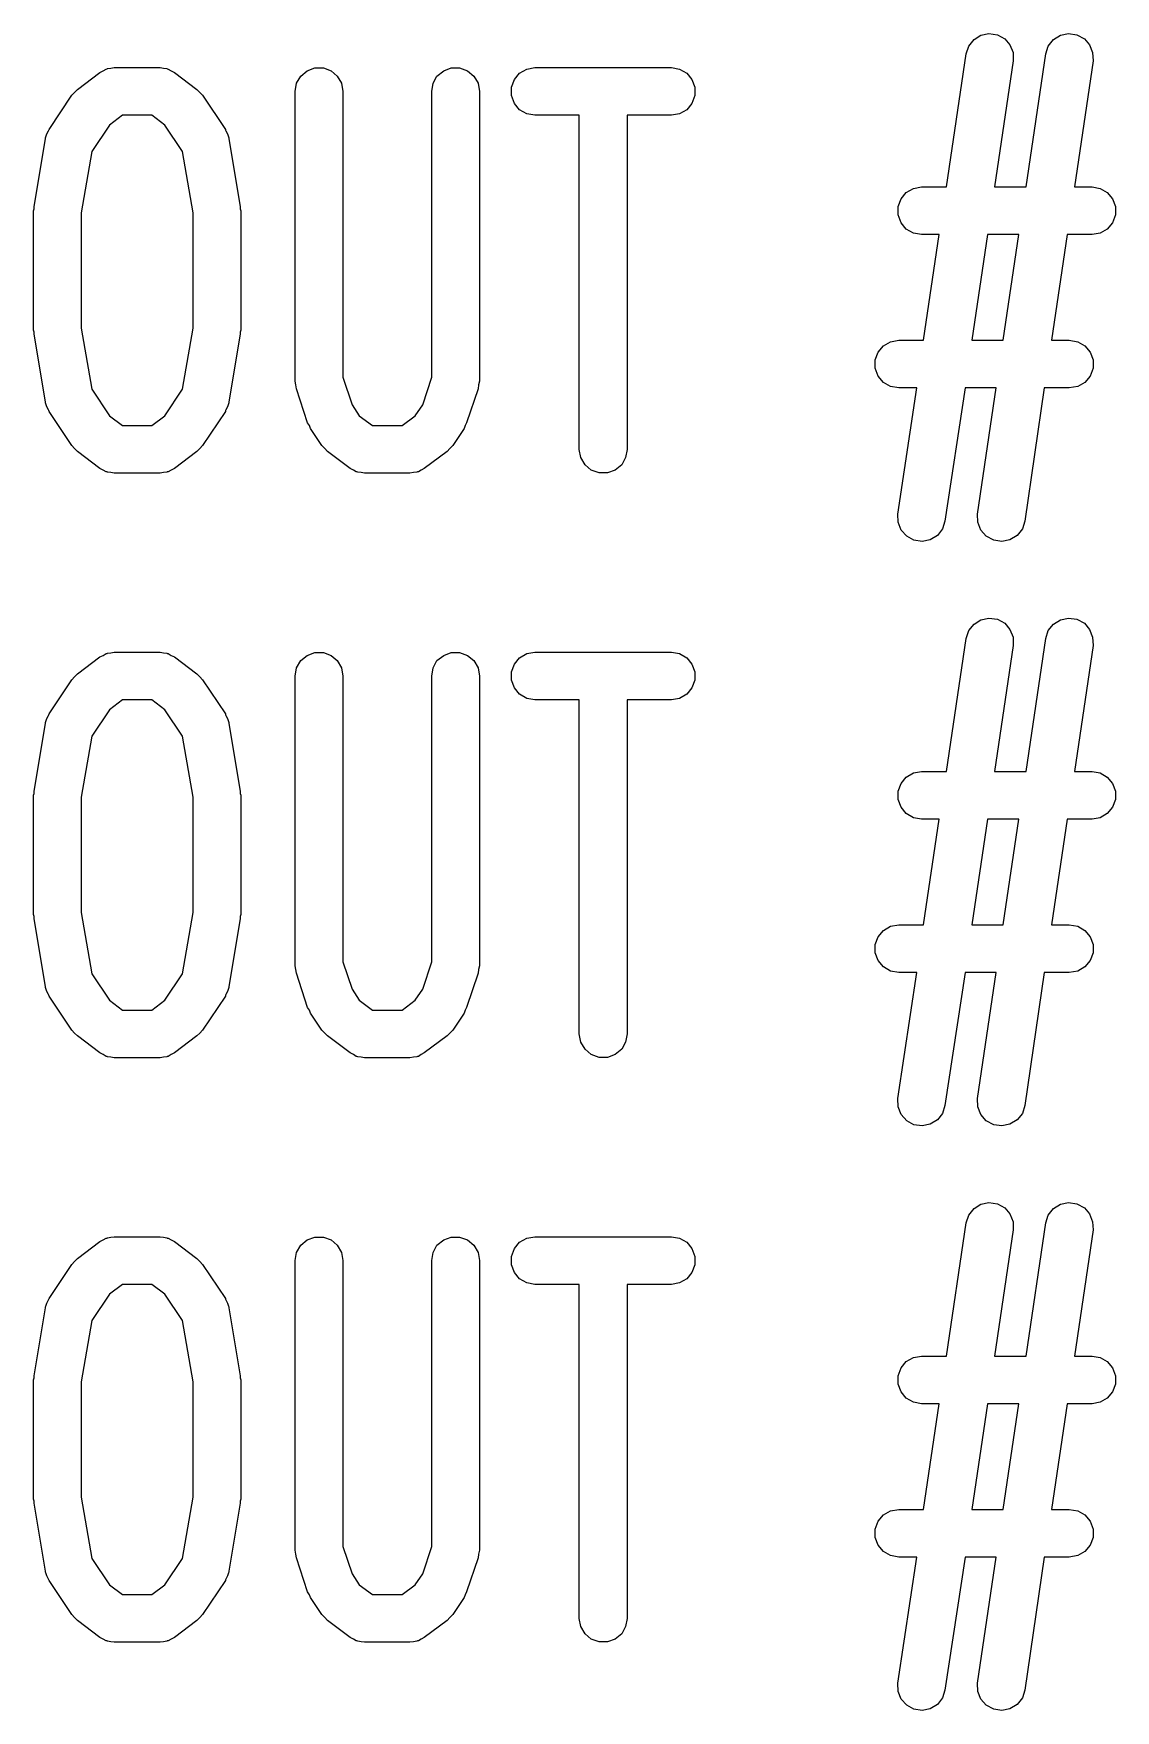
# Model space of a CAD drawing. Extents: x 127.3 to 176.4, y -111.4 to -62.2.
# Drawn here: x 130.664 to 132.93, y -77.3 to -73.785 of the extents above; entities that cross this region are included whole.
import ezdxf

# ---------------------------------------------------------------- set-up
doc = ezdxf.new("R2010")
doc.units = 0
doc.header["$MEASUREMENT"] = 0
doc.layers.add('BLACK', color=7, linetype='CONTINUOUS')

msp = doc.modelspace()

# ---------------------------------------------------------------- linework, layer by layer
at = {"layer": 'Black'}
for p, q in [((132.623, -73.8116), (132.634, -73.798)), ((132.634, -73.798), (132.648, -73.7889)), ((132.648, -73.7889), (132.665, -73.7854)), ((132.665, -73.7854), (132.683, -73.7879)), ((132.683, -73.7879), (132.698, -73.7962)), ((132.698, -73.7962), (132.709, -73.8092)), ((132.789, -73.8116), (132.8, -73.798)), ((132.8, -73.798), (132.815, -73.7889)), ((132.815, -73.7889), (132.832, -73.7854)), ((132.832, -73.7854), (132.849, -73.7879)), ((132.849, -73.7879), (132.865, -73.7962)), ((132.865, -73.7962), (132.876, -73.8092)), ((132.576, -74.1068), (132.617, -73.828)), ((132.617, -73.828), (132.623, -73.8116)), ((132.709, -73.8092), (132.716, -73.8253)), ((132.716, -73.8253), (132.716, -73.8427)), ((132.743, -74.1068), (132.784, -73.828)), ((132.784, -73.828), (132.789, -73.8116)), ((132.876, -73.8092), (132.882, -73.8253)), ((132.882, -73.8253), (132.883, -73.8427)), ((130.756, -73.9025), (130.803, -73.8668)), ((130.803, -73.8668), (130.81, -73.8635)), ((130.81, -73.8635), (130.816, -73.8598)), ((130.816, -73.8598), (130.818, -73.8596)), ((130.818, -73.8596), (130.819, -73.8589)), ((130.819, -73.8589), (130.826, -73.8581)), ((130.826, -73.8581), (130.833, -73.8568)), ((130.833, -73.8568), (130.929, -73.8568)), ((130.929, -73.8568), (130.936, -73.8581)), ((130.936, -73.8581), (130.943, -73.8589)), ((130.943, -73.8589), (130.944, -73.8596)), ((130.944, -73.8596), (130.946, -73.8598)), ((130.946, -73.8598), (130.952, -73.8635)), ((130.952, -73.8635), (130.959, -73.8668)), ((130.959, -73.8668), (131.006, -73.9025)), ((131.224, -73.8746), (131.237, -73.8635)), ((131.237, -73.8635), (131.253, -73.8575)), ((131.253, -73.8575), (131.271, -73.8575)), ((131.271, -73.8575), (131.287, -73.8635)), ((131.287, -73.8635), (131.3, -73.8746)), ((131.509, -73.8746), (131.523, -73.8635)), ((131.523, -73.8635), (131.539, -73.8575)), ((131.539, -73.8575), (131.556, -73.8575)), ((131.556, -73.8575), (131.573, -73.8635)), ((131.573, -73.8635), (131.586, -73.8746)), ((131.682, -73.8685), (131.697, -73.8598)), ((131.697, -73.8598), (131.714, -73.8568)), ((131.714, -73.8568), (132, -73.8568)), ((132, -73.8568), (132.017, -73.8598)), ((132.017, -73.8598), (132.032, -73.8685)), ((132.716, -73.8427), (132.677, -74.1068)), ((132.883, -73.8427), (132.844, -74.1068)), ((130.75, -73.9087), (130.756, -73.9025)), ((131.006, -73.9025), (131.012, -73.9087)), ((131.212, -73.9068), (131.215, -73.8897)), ((131.215, -73.8897), (131.224, -73.8746)), ((131.3, -73.8746), (131.309, -73.8897)), ((131.309, -73.8897), (131.312, -73.9068)), ((131.498, -73.9068), (131.501, -73.8897)), ((131.501, -73.8897), (131.509, -73.8746)), ((131.586, -73.8746), (131.595, -73.8897)), ((131.595, -73.8897), (131.598, -73.9068)), ((131.665, -73.8981), (131.671, -73.8818)), ((131.665, -73.9155), (131.665, -73.8981)), ((131.671, -73.8818), (131.682, -73.8685)), ((132.032, -73.8685), (132.043, -73.8818)), ((132.043, -73.8818), (132.049, -73.8981)), ((132.049, -73.8981), (132.049, -73.9155)), ((130.697, -73.9862), (130.744, -73.9148)), ((130.744, -73.9148), (130.75, -73.9087)), ((131.012, -73.9087), (131.018, -73.9148)), ((131.018, -73.9148), (131.066, -73.9862)), ((131.212, -74.5139), (131.212, -73.9068)), ((131.312, -73.9068), (131.312, -74.5058)), ((131.498, -74.5058), (131.498, -73.9068)), ((131.598, -73.9068), (131.598, -74.5139)), ((131.671, -73.9318), (131.665, -73.9155)), ((131.682, -73.9451), (131.671, -73.9318)), ((132.043, -73.9318), (132.032, -73.9451)), ((132.049, -73.9155), (132.043, -73.9318)), ((130.85, -73.9568), (130.823, -73.9774)), ((130.912, -73.9568), (130.85, -73.9568)), ((130.939, -73.9774), (130.912, -73.9568)), ((131.697, -73.9538), (131.682, -73.9451)), ((131.714, -73.9568), (131.697, -73.9538)), ((131.807, -73.9568), (131.714, -73.9568)), ((131.807, -74.6568), (131.807, -73.9568)), ((132, -73.9568), (131.907, -73.9568)), ((131.907, -73.9568), (131.907, -74.6568)), ((132.017, -73.9538), (132, -73.9568)), ((132.032, -73.9451), (132.017, -73.9538)), ((130.665, -74.1486), (130.689, -74.0057)), ((130.689, -74.004), (130.69, -74.0021)), ((130.689, -74.0057), (130.689, -74.004)), ((130.69, -74.0021), (130.692, -73.9958)), ((130.692, -73.9958), (130.695, -73.9893)), ((130.695, -73.9893), (130.696, -73.9879)), ((130.696, -73.9879), (130.697, -73.9862)), ((130.823, -73.9774), (130.786, -74.0327)), ((130.976, -74.0327), (130.939, -73.9774)), ((131.066, -73.9862), (131.066, -73.9879)), ((131.066, -73.9879), (131.067, -73.9893)), ((131.067, -73.9893), (131.07, -73.9958)), ((131.07, -73.9958), (131.072, -74.0021)), ((131.072, -74.0021), (131.073, -74.004)), ((131.073, -74.004), (131.073, -74.0057)), ((131.073, -74.0057), (131.097, -74.1486)), ((130.786, -74.0327), (130.764, -74.1609)), ((130.998, -74.1609), (130.976, -74.0327)), ((132.492, -74.1185), (132.507, -74.1098)), ((132.507, -74.1098), (132.524, -74.1068)), ((132.524, -74.1068), (132.576, -74.1068)), ((132.677, -74.1068), (132.743, -74.1068)), ((132.844, -74.1068), (132.881, -74.1068)), ((132.881, -74.1068), (132.898, -74.1098)), ((132.898, -74.1098), (132.913, -74.1185)), ((130.665, -74.1527), (130.665, -74.1486)), ((131.097, -74.1486), (131.097, -74.1527)), ((132.475, -74.1481), (132.481, -74.1318)), ((132.475, -74.1655), (132.475, -74.1481)), ((132.481, -74.1318), (132.492, -74.1185)), ((132.913, -74.1185), (132.924, -74.1318)), ((132.924, -74.1318), (132.93, -74.1481)), ((132.93, -74.1481), (132.93, -74.1655)), ((130.664, -74.1568), (130.665, -74.1527)), ((130.664, -74.4068), (130.664, -74.1568)), ((130.764, -74.1609), (130.764, -74.4026)), ((130.998, -74.4026), (130.998, -74.1609)), ((131.097, -74.1527), (131.098, -74.1568)), ((131.098, -74.1568), (131.098, -74.4068)), ((132.481, -74.1818), (132.475, -74.1655)), ((132.492, -74.1951), (132.481, -74.1818)), ((132.924, -74.1818), (132.913, -74.1951)), ((132.93, -74.1655), (132.924, -74.1818)), ((132.507, -74.2038), (132.492, -74.1951)), ((132.524, -74.2068), (132.507, -74.2038)), ((132.561, -74.2068), (132.524, -74.2068)), ((132.528, -74.4282), (132.561, -74.2068)), ((132.662, -74.2068), (132.629, -74.4282)), ((132.728, -74.2068), (132.662, -74.2068)), ((132.695, -74.4282), (132.728, -74.2068)), ((132.829, -74.2068), (132.796, -74.4282)), ((132.881, -74.2068), (132.829, -74.2068)), ((132.898, -74.2038), (132.881, -74.2068)), ((132.913, -74.1951), (132.898, -74.2038)), ((130.665, -74.4109), (130.664, -74.4068)), ((130.665, -74.415), (130.665, -74.4109)), ((130.689, -74.5579), (130.665, -74.415)), ((130.764, -74.4026), (130.786, -74.5308)), ((130.976, -74.5308), (130.998, -74.4026)), ((131.097, -74.415), (131.073, -74.5579)), ((131.098, -74.4068), (131.097, -74.4109)), ((131.097, -74.4109), (131.097, -74.415)), ((132.459, -74.4312), (132.476, -74.4282)), ((132.476, -74.4282), (132.528, -74.4282)), ((132.629, -74.4282), (132.695, -74.4282)), ((132.796, -74.4282), (132.833, -74.4282)), ((132.833, -74.4282), (132.851, -74.4312)), ((132.427, -74.4695), (132.433, -74.4532)), ((132.433, -74.4532), (132.444, -74.4399)), ((132.444, -74.4399), (132.459, -74.4312)), ((132.851, -74.4312), (132.866, -74.4399)), ((132.866, -74.4399), (132.877, -74.4532)), ((132.877, -74.4532), (132.883, -74.4695)), ((132.427, -74.4869), (132.427, -74.4695)), ((132.433, -74.5032), (132.427, -74.4869)), ((132.883, -74.4869), (132.877, -74.5032)), ((132.883, -74.4695), (132.883, -74.4869)), ((130.786, -74.5308), (130.823, -74.5862)), ((130.939, -74.5862), (130.976, -74.5308)), ((131.213, -74.5218), (131.212, -74.5139)), ((131.215, -74.5297), (131.213, -74.5218)), ((131.238, -74.6012), (131.215, -74.5297)), ((131.312, -74.5058), (131.331, -74.5632)), ((131.479, -74.5632), (131.498, -74.5058)), ((131.595, -74.5297), (131.571, -74.6012)), ((131.596, -74.5218), (131.595, -74.5297)), ((131.598, -74.5139), (131.596, -74.5218)), ((132.444, -74.5165), (132.433, -74.5032)), ((132.459, -74.5252), (132.444, -74.5165)), ((132.476, -74.5282), (132.459, -74.5252)), ((132.474, -74.7923), (132.514, -74.5282)), ((132.514, -74.5282), (132.476, -74.5282)), ((132.615, -74.5282), (132.573, -74.807)), ((132.68, -74.5282), (132.615, -74.5282)), ((132.641, -74.7923), (132.68, -74.5282)), ((132.781, -74.5282), (132.74, -74.807)), ((132.833, -74.5282), (132.781, -74.5282)), ((132.851, -74.5252), (132.833, -74.5282)), ((132.866, -74.5165), (132.851, -74.5252)), ((132.877, -74.5032), (132.866, -74.5165)), ((130.689, -74.5596), (130.689, -74.5579)), ((130.69, -74.5615), (130.689, -74.5596)), ((130.692, -74.5678), (130.69, -74.5615)), ((130.695, -74.5742), (130.692, -74.5678)), ((131.07, -74.5678), (131.067, -74.5742)), ((131.072, -74.5615), (131.07, -74.5678)), ((131.073, -74.5596), (131.072, -74.5615)), ((131.073, -74.5579), (131.073, -74.5596)), ((131.331, -74.5632), (131.346, -74.5862)), ((131.463, -74.5862), (131.479, -74.5632)), ((130.696, -74.5757), (130.695, -74.5742)), ((130.697, -74.5774), (130.696, -74.5757)), ((130.744, -74.6488), (130.697, -74.5774)), ((130.823, -74.5862), (130.85, -74.6068)), ((130.912, -74.6068), (130.939, -74.5862)), ((131.066, -74.5774), (131.018, -74.6488)), ((131.067, -74.5742), (131.066, -74.5757)), ((131.066, -74.5757), (131.066, -74.5774)), ((131.242, -74.607), (131.238, -74.6012)), ((131.346, -74.5862), (131.374, -74.6068)), ((131.436, -74.6068), (131.463, -74.5862)), ((131.571, -74.6012), (131.568, -74.607)), ((130.85, -74.6068), (130.912, -74.6068)), ((131.244, -74.6131), (131.242, -74.607)), ((131.268, -74.6488), (131.244, -74.6131)), ((131.374, -74.6068), (131.436, -74.6068)), ((131.566, -74.6131), (131.542, -74.6488)), ((131.568, -74.607), (131.566, -74.6131)), ((130.75, -74.6549), (130.744, -74.6488)), ((130.756, -74.6611), (130.75, -74.6549)), ((130.803, -74.6968), (130.756, -74.6611)), ((131.006, -74.6611), (130.959, -74.6968)), ((131.012, -74.6549), (131.006, -74.6611)), ((131.018, -74.6488), (131.012, -74.6549)), ((131.274, -74.6549), (131.268, -74.6488)), ((131.28, -74.6611), (131.274, -74.6549)), ((131.327, -74.6968), (131.28, -74.6611)), ((131.53, -74.6611), (131.482, -74.6968)), ((131.536, -74.6549), (131.53, -74.6611)), ((131.542, -74.6488), (131.536, -74.6549)), ((131.81, -74.6739), (131.807, -74.6568)), ((131.819, -74.6889), (131.81, -74.6739)), ((131.904, -74.6739), (131.896, -74.6889)), ((131.907, -74.6568), (131.904, -74.6739)), ((130.81, -74.7001), (130.803, -74.6968)), ((130.816, -74.7038), (130.81, -74.7001)), ((130.818, -74.704), (130.816, -74.7038)), ((130.819, -74.7046), (130.818, -74.704)), ((130.826, -74.7055), (130.819, -74.7046)), ((130.833, -74.7068), (130.826, -74.7055)), ((130.929, -74.7068), (130.833, -74.7068)), ((130.936, -74.7055), (130.929, -74.7068)), ((130.943, -74.7046), (130.936, -74.7055)), ((130.944, -74.704), (130.943, -74.7046)), ((130.946, -74.7038), (130.944, -74.704)), ((130.952, -74.7001), (130.946, -74.7038)), ((130.959, -74.6968), (130.952, -74.7001)), ((131.334, -74.7001), (131.327, -74.6968)), ((131.34, -74.7038), (131.334, -74.7001)), ((131.341, -74.704), (131.34, -74.7038)), ((131.343, -74.7046), (131.341, -74.704)), ((131.35, -74.7055), (131.343, -74.7046)), ((131.357, -74.7068), (131.35, -74.7055)), ((131.452, -74.7068), (131.357, -74.7068)), ((131.46, -74.7055), (131.452, -74.7068)), ((131.467, -74.7046), (131.46, -74.7055)), ((131.468, -74.704), (131.467, -74.7046)), ((131.47, -74.7038), (131.468, -74.704)), ((131.476, -74.7001), (131.47, -74.7038)), ((131.482, -74.6968), (131.476, -74.7001)), ((131.832, -74.7001), (131.819, -74.6889)), ((131.849, -74.706), (131.832, -74.7001)), ((131.866, -74.706), (131.849, -74.706)), ((131.882, -74.7001), (131.866, -74.706)), ((131.896, -74.6889), (131.882, -74.7001)), ((132.475, -74.8097), (132.474, -74.7923)), ((132.481, -74.8258), (132.475, -74.8097)), ((132.573, -74.807), (132.568, -74.8234)), ((132.642, -74.8097), (132.641, -74.7923)), ((132.648, -74.8258), (132.642, -74.8097)), ((132.74, -74.807), (132.735, -74.8234)), ((132.493, -74.8388), (132.481, -74.8258)), ((132.508, -74.8471), (132.493, -74.8388)), ((132.525, -74.8496), (132.508, -74.8471)), ((132.542, -74.8461), (132.525, -74.8496)), ((132.557, -74.837), (132.542, -74.8461)), ((132.568, -74.8234), (132.557, -74.837)), ((132.659, -74.8388), (132.648, -74.8258)), ((132.675, -74.8471), (132.659, -74.8388)), ((132.692, -74.8496), (132.675, -74.8471)), ((132.709, -74.8461), (132.692, -74.8496)), ((132.724, -74.837), (132.709, -74.8461)), ((132.735, -74.8234), (132.724, -74.837)), ((132.623, -75.0366), (132.634, -75.023)), ((132.634, -75.023), (132.648, -75.0139)), ((132.648, -75.0139), (132.665, -75.0104)), ((132.665, -75.0104), (132.683, -75.0129)), ((132.683, -75.0129), (132.698, -75.0212)), ((132.698, -75.0212), (132.709, -75.0342)), ((132.789, -75.0366), (132.8, -75.023)), ((132.8, -75.023), (132.815, -75.0139)), ((132.815, -75.0139), (132.832, -75.0104)), ((132.832, -75.0104), (132.849, -75.0129)), ((132.849, -75.0129), (132.865, -75.0212)), ((132.865, -75.0212), (132.876, -75.0342)), ((132.576, -75.3318), (132.617, -75.053)), ((132.617, -75.053), (132.623, -75.0366)), ((132.709, -75.0342), (132.716, -75.0503)), ((132.716, -75.0503), (132.716, -75.0677)), ((132.743, -75.3318), (132.784, -75.053)), ((132.784, -75.053), (132.789, -75.0366)), ((132.876, -75.0342), (132.882, -75.0503)), ((132.882, -75.0503), (132.883, -75.0677)), ((130.756, -75.1275), (130.803, -75.0918)), ((130.803, -75.0918), (130.81, -75.0885)), ((130.81, -75.0885), (130.816, -75.0848)), ((130.816, -75.0848), (130.818, -75.0846)), ((130.818, -75.0846), (130.819, -75.0839)), ((130.819, -75.0839), (130.826, -75.0831)), ((130.826, -75.0831), (130.833, -75.0818)), ((130.833, -75.0818), (130.929, -75.0818)), ((130.929, -75.0818), (130.936, -75.0831)), ((130.936, -75.0831), (130.943, -75.0839)), ((130.943, -75.0839), (130.944, -75.0846)), ((130.944, -75.0846), (130.946, -75.0848)), ((130.946, -75.0848), (130.952, -75.0885)), ((130.952, -75.0885), (130.959, -75.0918)), ((130.959, -75.0918), (131.006, -75.1275)), ((131.224, -75.0996), (131.237, -75.0885)), ((131.237, -75.0885), (131.253, -75.0825)), ((131.253, -75.0825), (131.271, -75.0825)), ((131.271, -75.0825), (131.287, -75.0885)), ((131.287, -75.0885), (131.3, -75.0996)), ((131.509, -75.0996), (131.523, -75.0885)), ((131.523, -75.0885), (131.539, -75.0825)), ((131.539, -75.0825), (131.556, -75.0825)), ((131.556, -75.0825), (131.573, -75.0885)), ((131.573, -75.0885), (131.586, -75.0996)), ((131.671, -75.1068), (131.682, -75.0935)), ((131.682, -75.0935), (131.697, -75.0848)), ((131.697, -75.0848), (131.714, -75.0818)), ((131.714, -75.0818), (132, -75.0818)), ((132, -75.0818), (132.017, -75.0848)), ((132.017, -75.0848), (132.032, -75.0935)), ((132.032, -75.0935), (132.043, -75.1068)), ((132.716, -75.0677), (132.677, -75.3318)), ((132.883, -75.0677), (132.844, -75.3318)), ((130.75, -75.1337), (130.756, -75.1275)), ((131.006, -75.1275), (131.012, -75.1337)), ((131.212, -75.1318), (131.215, -75.1147)), ((131.212, -75.7389), (131.212, -75.1318)), ((131.215, -75.1147), (131.224, -75.0996)), ((131.3, -75.0996), (131.309, -75.1147)), ((131.309, -75.1147), (131.312, -75.1318)), ((131.312, -75.1318), (131.312, -75.7308)), ((131.498, -75.1318), (131.501, -75.1147)), ((131.498, -75.7308), (131.498, -75.1318)), ((131.501, -75.1147), (131.509, -75.0996)), ((131.586, -75.0996), (131.595, -75.1147)), ((131.595, -75.1147), (131.598, -75.1318)), ((131.598, -75.1318), (131.598, -75.7389)), ((131.665, -75.1231), (131.671, -75.1068)), ((131.665, -75.1405), (131.665, -75.1231)), ((132.043, -75.1068), (132.049, -75.1231)), ((132.049, -75.1231), (132.049, -75.1405)), ((130.697, -75.2112), (130.744, -75.1398)), ((130.744, -75.1398), (130.75, -75.1337)), ((131.012, -75.1337), (131.018, -75.1398)), ((131.018, -75.1398), (131.066, -75.2112)), ((131.671, -75.1568), (131.665, -75.1405)), ((131.682, -75.1701), (131.671, -75.1568)), ((132.043, -75.1568), (132.032, -75.1701)), ((132.049, -75.1405), (132.043, -75.1568)), ((130.823, -75.2024), (130.786, -75.2577)), ((130.85, -75.1818), (130.823, -75.2024)), ((130.912, -75.1818), (130.85, -75.1818)), ((130.939, -75.2024), (130.912, -75.1818)), ((130.976, -75.2577), (130.939, -75.2024)), ((131.697, -75.1788), (131.682, -75.1701)), ((131.714, -75.1818), (131.697, -75.1788)), ((131.807, -75.1818), (131.714, -75.1818)), ((131.807, -75.8818), (131.807, -75.1818)), ((132, -75.1818), (131.907, -75.1818)), ((131.907, -75.1818), (131.907, -75.8818)), ((132.017, -75.1788), (132, -75.1818)), ((132.032, -75.1701), (132.017, -75.1788)), ((130.665, -75.3736), (130.689, -75.2307)), ((130.689, -75.229), (130.69, -75.2271)), ((130.689, -75.2307), (130.689, -75.229)), ((130.69, -75.2271), (130.692, -75.2208)), ((130.692, -75.2208), (130.695, -75.2143)), ((130.695, -75.2143), (130.696, -75.2129)), ((130.696, -75.2129), (130.697, -75.2112)), ((131.066, -75.2112), (131.066, -75.2129)), ((131.066, -75.2129), (131.067, -75.2143)), ((131.067, -75.2143), (131.07, -75.2208)), ((131.07, -75.2208), (131.072, -75.2271)), ((131.072, -75.2271), (131.073, -75.229)), ((131.073, -75.229), (131.073, -75.2307)), ((131.073, -75.2307), (131.097, -75.3736)), ((130.786, -75.2577), (130.764, -75.3859)), ((130.998, -75.3859), (130.976, -75.2577)), ((132.481, -75.3568), (132.492, -75.3435)), ((132.492, -75.3435), (132.507, -75.3348)), ((132.507, -75.3348), (132.524, -75.3318)), ((132.524, -75.3318), (132.576, -75.3318)), ((132.677, -75.3318), (132.743, -75.3318)), ((132.844, -75.3318), (132.881, -75.3318)), ((132.881, -75.3318), (132.898, -75.3348)), ((132.898, -75.3348), (132.913, -75.3435)), ((132.913, -75.3435), (132.924, -75.3568)), ((130.664, -75.3818), (130.665, -75.3777)), ((130.665, -75.3777), (130.665, -75.3736)), ((131.097, -75.3736), (131.097, -75.3777)), ((131.097, -75.3777), (131.098, -75.3818)), ((132.475, -75.3731), (132.481, -75.3568)), ((132.475, -75.3905), (132.475, -75.3731)), ((132.924, -75.3568), (132.93, -75.3731)), ((132.93, -75.3731), (132.93, -75.3905)), ((130.664, -75.6318), (130.664, -75.3818)), ((130.764, -75.3859), (130.764, -75.6276)), ((130.998, -75.6276), (130.998, -75.3859)), ((131.098, -75.3818), (131.098, -75.6318)), ((132.481, -75.4068), (132.475, -75.3905)), ((132.492, -75.4201), (132.481, -75.4068)), ((132.924, -75.4068), (132.913, -75.4201)), ((132.93, -75.3905), (132.924, -75.4068)), ((132.507, -75.4288), (132.492, -75.4201)), ((132.524, -75.4318), (132.507, -75.4288)), ((132.561, -75.4318), (132.524, -75.4318)), ((132.528, -75.6532), (132.561, -75.4318)), ((132.662, -75.4318), (132.629, -75.6532)), ((132.728, -75.4318), (132.662, -75.4318)), ((132.695, -75.6532), (132.728, -75.4318)), ((132.829, -75.4318), (132.796, -75.6532)), ((132.881, -75.4318), (132.829, -75.4318)), ((132.898, -75.4288), (132.881, -75.4318)), ((132.913, -75.4201), (132.898, -75.4288)), ((130.665, -75.6359), (130.664, -75.6318)), ((130.665, -75.64), (130.665, -75.6359)), ((130.689, -75.7829), (130.665, -75.64)), ((130.764, -75.6276), (130.786, -75.7558)), ((130.976, -75.7558), (130.998, -75.6276)), ((131.097, -75.64), (131.073, -75.7829)), ((131.098, -75.6318), (131.097, -75.6359)), ((131.097, -75.6359), (131.097, -75.64)), ((132.444, -75.6649), (132.459, -75.6562)), ((132.459, -75.6562), (132.476, -75.6532)), ((132.476, -75.6532), (132.528, -75.6532)), ((132.629, -75.6532), (132.695, -75.6532)), ((132.796, -75.6532), (132.833, -75.6532)), ((132.833, -75.6532), (132.851, -75.6562)), ((132.851, -75.6562), (132.866, -75.6649)), ((132.427, -75.6945), (132.433, -75.6782)), ((132.427, -75.7119), (132.427, -75.6945)), ((132.433, -75.6782), (132.444, -75.6649)), ((132.866, -75.6649), (132.877, -75.6782)), ((132.877, -75.6782), (132.883, -75.6945)), ((132.883, -75.6945), (132.883, -75.7119)), ((131.312, -75.7308), (131.331, -75.7882)), ((131.479, -75.7882), (131.498, -75.7308)), ((132.433, -75.7282), (132.427, -75.7119)), ((132.444, -75.7415), (132.433, -75.7282)), ((132.877, -75.7282), (132.866, -75.7415)), ((132.883, -75.7119), (132.877, -75.7282)), ((130.786, -75.7558), (130.823, -75.8112)), ((130.939, -75.8112), (130.976, -75.7558)), ((131.213, -75.7468), (131.212, -75.7389)), ((131.215, -75.7547), (131.213, -75.7468)), ((131.238, -75.8262), (131.215, -75.7547)), ((131.595, -75.7547), (131.571, -75.8262)), ((131.596, -75.7468), (131.595, -75.7547)), ((131.598, -75.7389), (131.596, -75.7468)), ((132.459, -75.7502), (132.444, -75.7415)), ((132.476, -75.7532), (132.459, -75.7502)), ((132.474, -76.0173), (132.514, -75.7532)), ((132.514, -75.7532), (132.476, -75.7532)), ((132.615, -75.7532), (132.573, -76.032)), ((132.68, -75.7532), (132.615, -75.7532)), ((132.641, -76.0173), (132.68, -75.7532)), ((132.781, -75.7532), (132.74, -76.032)), ((132.833, -75.7532), (132.781, -75.7532)), ((132.851, -75.7502), (132.833, -75.7532)), ((132.866, -75.7415), (132.851, -75.7502)), ((130.689, -75.7846), (130.689, -75.7829)), ((130.69, -75.7865), (130.689, -75.7846)), ((130.692, -75.7928), (130.69, -75.7865)), ((130.695, -75.7992), (130.692, -75.7928)), ((130.696, -75.8007), (130.695, -75.7992)), ((130.697, -75.8024), (130.696, -75.8007)), ((131.067, -75.7992), (131.066, -75.8007)), ((131.066, -75.8007), (131.066, -75.8024)), ((131.07, -75.7928), (131.067, -75.7992)), ((131.072, -75.7865), (131.07, -75.7928)), ((131.073, -75.7846), (131.072, -75.7865)), ((131.073, -75.7829), (131.073, -75.7846)), ((131.331, -75.7882), (131.346, -75.8112)), ((131.463, -75.8112), (131.479, -75.7882)), ((130.744, -75.8738), (130.697, -75.8024)), ((130.823, -75.8112), (130.85, -75.8318)), ((130.85, -75.8318), (130.912, -75.8318)), ((130.912, -75.8318), (130.939, -75.8112)), ((131.066, -75.8024), (131.018, -75.8738)), ((131.242, -75.832), (131.238, -75.8262)), ((131.244, -75.8381), (131.242, -75.832)), ((131.346, -75.8112), (131.374, -75.8318)), ((131.374, -75.8318), (131.436, -75.8318)), ((131.436, -75.8318), (131.463, -75.8112)), ((131.568, -75.832), (131.566, -75.8381)), ((131.571, -75.8262), (131.568, -75.832)), ((131.268, -75.8738), (131.244, -75.8381)), ((131.566, -75.8381), (131.542, -75.8738)), ((130.75, -75.8799), (130.744, -75.8738)), ((130.756, -75.8861), (130.75, -75.8799)), ((130.803, -75.9218), (130.756, -75.8861)), ((131.006, -75.8861), (130.959, -75.9218)), ((131.012, -75.8799), (131.006, -75.8861)), ((131.018, -75.8738), (131.012, -75.8799)), ((131.274, -75.8799), (131.268, -75.8738)), ((131.28, -75.8861), (131.274, -75.8799)), ((131.327, -75.9218), (131.28, -75.8861)), ((131.53, -75.8861), (131.482, -75.9218)), ((131.536, -75.8799), (131.53, -75.8861)), ((131.542, -75.8738), (131.536, -75.8799)), ((131.81, -75.8989), (131.807, -75.8818)), ((131.819, -75.9139), (131.81, -75.8989)), ((131.904, -75.8989), (131.896, -75.9139)), ((131.907, -75.8818), (131.904, -75.8989)), ((130.81, -75.9251), (130.803, -75.9218)), ((130.816, -75.9288), (130.81, -75.9251)), ((130.818, -75.929), (130.816, -75.9288)), ((130.819, -75.9296), (130.818, -75.929)), ((130.826, -75.9305), (130.819, -75.9296)), ((130.833, -75.9318), (130.826, -75.9305)), ((130.929, -75.9318), (130.833, -75.9318)), ((130.936, -75.9305), (130.929, -75.9318)), ((130.943, -75.9296), (130.936, -75.9305)), ((130.944, -75.929), (130.943, -75.9296)), ((130.946, -75.9288), (130.944, -75.929)), ((130.952, -75.9251), (130.946, -75.9288)), ((130.959, -75.9218), (130.952, -75.9251)), ((131.334, -75.9251), (131.327, -75.9218)), ((131.34, -75.9288), (131.334, -75.9251)), ((131.341, -75.929), (131.34, -75.9288)), ((131.343, -75.9296), (131.341, -75.929)), ((131.35, -75.9305), (131.343, -75.9296)), ((131.357, -75.9318), (131.35, -75.9305)), ((131.452, -75.9318), (131.357, -75.9318)), ((131.46, -75.9305), (131.452, -75.9318)), ((131.467, -75.9296), (131.46, -75.9305)), ((131.468, -75.929), (131.467, -75.9296)), ((131.47, -75.9288), (131.468, -75.929)), ((131.476, -75.9251), (131.47, -75.9288)), ((131.482, -75.9218), (131.476, -75.9251)), ((131.832, -75.9251), (131.819, -75.9139)), ((131.849, -75.931), (131.832, -75.9251)), ((131.866, -75.931), (131.849, -75.931)), ((131.882, -75.9251), (131.866, -75.931)), ((131.896, -75.9139), (131.882, -75.9251)), ((132.475, -76.0347), (132.474, -76.0173)), ((132.481, -76.0508), (132.475, -76.0347)), ((132.573, -76.032), (132.568, -76.0484)), ((132.642, -76.0347), (132.641, -76.0173)), ((132.648, -76.0508), (132.642, -76.0347)), ((132.74, -76.032), (132.735, -76.0484)), ((132.493, -76.0638), (132.481, -76.0508)), ((132.508, -76.0721), (132.493, -76.0638)), ((132.525, -76.0746), (132.508, -76.0721)), ((132.542, -76.0711), (132.525, -76.0746)), ((132.557, -76.062), (132.542, -76.0711)), ((132.568, -76.0484), (132.557, -76.062)), ((132.659, -76.0638), (132.648, -76.0508)), ((132.675, -76.0721), (132.659, -76.0638)), ((132.692, -76.0746), (132.675, -76.0721)), ((132.709, -76.0711), (132.692, -76.0746)), ((132.724, -76.062), (132.709, -76.0711)), ((132.735, -76.0484), (132.724, -76.062)), ((132.623, -76.2616), (132.634, -76.248)), ((132.634, -76.248), (132.648, -76.2389)), ((132.648, -76.2389), (132.665, -76.2354)), ((132.665, -76.2354), (132.683, -76.2379)), ((132.683, -76.2379), (132.698, -76.2462)), ((132.698, -76.2462), (132.709, -76.2592)), ((132.789, -76.2616), (132.8, -76.248)), ((132.8, -76.248), (132.815, -76.2389)), ((132.815, -76.2389), (132.832, -76.2354)), ((132.832, -76.2354), (132.849, -76.2379)), ((132.849, -76.2379), (132.865, -76.2462)), ((132.865, -76.2462), (132.876, -76.2592)), ((132.576, -76.5568), (132.617, -76.278)), ((132.617, -76.278), (132.623, -76.2616)), ((132.716, -76.2927), (132.677, -76.5568)), ((132.709, -76.2592), (132.716, -76.2753)), ((132.716, -76.2753), (132.716, -76.2927)), ((132.743, -76.5568), (132.784, -76.278)), ((132.784, -76.278), (132.789, -76.2616)), ((132.883, -76.2927), (132.844, -76.5568)), ((132.876, -76.2592), (132.882, -76.2753)), ((132.882, -76.2753), (132.883, -76.2927)), ((130.756, -76.3525), (130.803, -76.3168)), ((130.803, -76.3168), (130.81, -76.3135)), ((130.81, -76.3135), (130.816, -76.3098)), ((130.816, -76.3098), (130.818, -76.3096)), ((130.818, -76.3096), (130.819, -76.3089)), ((130.819, -76.3089), (130.826, -76.3081)), ((130.826, -76.3081), (130.833, -76.3068)), ((130.833, -76.3068), (130.929, -76.3068)), ((130.929, -76.3068), (130.936, -76.3081)), ((130.936, -76.3081), (130.943, -76.3089)), ((130.943, -76.3089), (130.944, -76.3096)), ((130.944, -76.3096), (130.946, -76.3098)), ((130.946, -76.3098), (130.952, -76.3135)), ((130.952, -76.3135), (130.959, -76.3168)), ((130.959, -76.3168), (131.006, -76.3525)), ((131.215, -76.3397), (131.224, -76.3246)), ((131.224, -76.3246), (131.237, -76.3135)), ((131.237, -76.3135), (131.253, -76.3075)), ((131.253, -76.3075), (131.271, -76.3075)), ((131.271, -76.3075), (131.287, -76.3135)), ((131.287, -76.3135), (131.3, -76.3246)), ((131.3, -76.3246), (131.309, -76.3397)), ((131.501, -76.3397), (131.509, -76.3246)), ((131.509, -76.3246), (131.523, -76.3135)), ((131.523, -76.3135), (131.539, -76.3075)), ((131.539, -76.3075), (131.556, -76.3075)), ((131.556, -76.3075), (131.573, -76.3135)), ((131.573, -76.3135), (131.586, -76.3246)), ((131.586, -76.3246), (131.595, -76.3397)), ((131.671, -76.3318), (131.682, -76.3185)), ((131.682, -76.3185), (131.697, -76.3098)), ((131.697, -76.3098), (131.714, -76.3068)), ((131.714, -76.3068), (132, -76.3068)), ((132, -76.3068), (132.017, -76.3098)), ((132.017, -76.3098), (132.032, -76.3185)), ((132.032, -76.3185), (132.043, -76.3318)), ((130.744, -76.3648), (130.75, -76.3587)), ((130.75, -76.3587), (130.756, -76.3525)), ((131.006, -76.3525), (131.012, -76.3587)), ((131.012, -76.3587), (131.018, -76.3648)), ((131.212, -76.3568), (131.215, -76.3397)), ((131.212, -76.9639), (131.212, -76.3568)), ((131.309, -76.3397), (131.312, -76.3568)), ((131.312, -76.3568), (131.312, -76.9558)), ((131.498, -76.3568), (131.501, -76.3397)), ((131.498, -76.9558), (131.498, -76.3568)), ((131.595, -76.3397), (131.598, -76.3568)), ((131.598, -76.3568), (131.598, -76.9639)), ((131.665, -76.3481), (131.671, -76.3318)), ((131.665, -76.3655), (131.665, -76.3481)), ((132.043, -76.3318), (132.049, -76.3481)), ((132.049, -76.3481), (132.049, -76.3655)), ((130.697, -76.4362), (130.744, -76.3648)), ((131.018, -76.3648), (131.066, -76.4362)), ((131.671, -76.3818), (131.665, -76.3655)), ((131.682, -76.3951), (131.671, -76.3818)), ((131.697, -76.4038), (131.682, -76.3951)), ((132.032, -76.3951), (132.017, -76.4038)), ((132.043, -76.3818), (132.032, -76.3951)), ((132.049, -76.3655), (132.043, -76.3818)), ((130.823, -76.4274), (130.786, -76.4827)), ((130.85, -76.4068), (130.823, -76.4274)), ((130.912, -76.4068), (130.85, -76.4068)), ((130.939, -76.4274), (130.912, -76.4068)), ((130.976, -76.4827), (130.939, -76.4274)), ((131.714, -76.4068), (131.697, -76.4038)), ((131.807, -76.4068), (131.714, -76.4068)), ((131.807, -77.1068), (131.807, -76.4068)), ((132, -76.4068), (131.907, -76.4068)), ((131.907, -76.4068), (131.907, -77.1068)), ((132.017, -76.4038), (132, -76.4068)), ((130.665, -76.5986), (130.689, -76.4557)), ((130.689, -76.454), (130.69, -76.4521)), ((130.689, -76.4557), (130.689, -76.454)), ((130.69, -76.4521), (130.692, -76.4458)), ((130.692, -76.4458), (130.695, -76.4393)), ((130.695, -76.4393), (130.696, -76.4379)), ((130.696, -76.4379), (130.697, -76.4362)), ((131.066, -76.4362), (131.066, -76.4379)), ((131.066, -76.4379), (131.067, -76.4393)), ((131.067, -76.4393), (131.07, -76.4458)), ((131.07, -76.4458), (131.072, -76.4521)), ((131.072, -76.4521), (131.073, -76.454)), ((131.073, -76.454), (131.073, -76.4557)), ((131.073, -76.4557), (131.097, -76.5986)), ((130.786, -76.4827), (130.764, -76.6109)), ((130.998, -76.6109), (130.976, -76.4827)), ((132.481, -76.5818), (132.492, -76.5685)), ((132.492, -76.5685), (132.507, -76.5598)), ((132.507, -76.5598), (132.524, -76.5568)), ((132.524, -76.5568), (132.576, -76.5568)), ((132.677, -76.5568), (132.743, -76.5568)), ((132.844, -76.5568), (132.881, -76.5568)), ((132.881, -76.5568), (132.898, -76.5598)), ((132.898, -76.5598), (132.913, -76.5685)), ((132.913, -76.5685), (132.924, -76.5818)), ((130.664, -76.6068), (130.665, -76.6027)), ((130.664, -76.8568), (130.664, -76.6068)), ((130.665, -76.6027), (130.665, -76.5986)), ((131.097, -76.5986), (131.097, -76.6027)), ((131.097, -76.6027), (131.098, -76.6068)), ((131.098, -76.6068), (131.098, -76.8568)), ((132.475, -76.5981), (132.481, -76.5818)), ((132.475, -76.6155), (132.475, -76.5981)), ((132.924, -76.5818), (132.93, -76.5981)), ((132.93, -76.5981), (132.93, -76.6155)), ((130.764, -76.6109), (130.764, -76.8526)), ((130.998, -76.8526), (130.998, -76.6109)), ((132.481, -76.6318), (132.475, -76.6155)), ((132.492, -76.6451), (132.481, -76.6318)), ((132.924, -76.6318), (132.913, -76.6451)), ((132.93, -76.6155), (132.924, -76.6318)), ((132.507, -76.6538), (132.492, -76.6451)), ((132.524, -76.6568), (132.507, -76.6538)), ((132.561, -76.6568), (132.524, -76.6568)), ((132.528, -76.8782), (132.561, -76.6568)), ((132.662, -76.6568), (132.629, -76.8782)), ((132.728, -76.6568), (132.662, -76.6568)), ((132.695, -76.8782), (132.728, -76.6568)), ((132.829, -76.6568), (132.796, -76.8782)), ((132.881, -76.6568), (132.829, -76.6568)), ((132.898, -76.6538), (132.881, -76.6568)), ((132.913, -76.6451), (132.898, -76.6538)), ((130.764, -76.8526), (130.786, -76.9808)), ((130.976, -76.9808), (130.998, -76.8526)), ((130.665, -76.8609), (130.664, -76.8568)), ((130.665, -76.865), (130.665, -76.8609)), ((130.689, -77.0079), (130.665, -76.865)), ((131.097, -76.865), (131.073, -77.0079)), ((131.098, -76.8568), (131.097, -76.8609)), ((131.097, -76.8609), (131.097, -76.865)), ((132.433, -76.9032), (132.444, -76.8899)), ((132.444, -76.8899), (132.459, -76.8812)), ((132.459, -76.8812), (132.476, -76.8782)), ((132.476, -76.8782), (132.528, -76.8782)), ((132.629, -76.8782), (132.695, -76.8782)), ((132.796, -76.8782), (132.833, -76.8782)), ((132.833, -76.8782), (132.851, -76.8812)), ((132.851, -76.8812), (132.866, -76.8899)), ((132.866, -76.8899), (132.877, -76.9032)), ((132.427, -76.9195), (132.433, -76.9032)), ((132.427, -76.9369), (132.427, -76.9195)), ((132.877, -76.9032), (132.883, -76.9195)), ((132.883, -76.9195), (132.883, -76.9369)), ((131.312, -76.9558), (131.331, -77.0132)), ((131.479, -77.0132), (131.498, -76.9558)), ((132.433, -76.9532), (132.427, -76.9369)), ((132.444, -76.9665), (132.433, -76.9532)), ((132.877, -76.9532), (132.866, -76.9665)), ((132.883, -76.9369), (132.877, -76.9532)), ((130.786, -76.9808), (130.823, -77.0362)), ((130.939, -77.0362), (130.976, -76.9808)), ((131.213, -76.9718), (131.212, -76.9639)), ((131.215, -76.9797), (131.213, -76.9718)), ((131.238, -77.0512), (131.215, -76.9797)), ((131.595, -76.9797), (131.571, -77.0512)), ((131.596, -76.9718), (131.595, -76.9797)), ((131.598, -76.9639), (131.596, -76.9718)), ((132.459, -76.9752), (132.444, -76.9665)), ((132.476, -76.9782), (132.459, -76.9752)), ((132.474, -77.2423), (132.514, -76.9782)), ((132.514, -76.9782), (132.476, -76.9782)), ((132.615, -76.9782), (132.573, -77.257)), ((132.68, -76.9782), (132.615, -76.9782)), ((132.641, -77.2423), (132.68, -76.9782)), ((132.781, -76.9782), (132.74, -77.257)), ((132.833, -76.9782), (132.781, -76.9782)), ((132.851, -76.9752), (132.833, -76.9782)), ((132.866, -76.9665), (132.851, -76.9752)), ((130.689, -77.0096), (130.689, -77.0079)), ((130.69, -77.0115), (130.689, -77.0096)), ((130.692, -77.0178), (130.69, -77.0115)), ((130.695, -77.0242), (130.692, -77.0178)), ((130.696, -77.0257), (130.695, -77.0242)), ((130.697, -77.0274), (130.696, -77.0257)), ((130.744, -77.0988), (130.697, -77.0274)), ((131.066, -77.0274), (131.018, -77.0988)), ((131.067, -77.0242), (131.066, -77.0257)), ((131.066, -77.0257), (131.066, -77.0274)), ((131.07, -77.0178), (131.067, -77.0242)), ((131.072, -77.0115), (131.07, -77.0178)), ((131.073, -77.0096), (131.072, -77.0115)), ((131.073, -77.0079), (131.073, -77.0096)), ((131.331, -77.0132), (131.346, -77.0362)), ((131.463, -77.0362), (131.479, -77.0132)), ((130.823, -77.0362), (130.85, -77.0568)), ((130.85, -77.0568), (130.912, -77.0568)), ((130.912, -77.0568), (130.939, -77.0362)), ((131.242, -77.057), (131.238, -77.0512)), ((131.244, -77.0631), (131.242, -77.057)), ((131.268, -77.0988), (131.244, -77.0631)), ((131.346, -77.0362), (131.374, -77.0568)), ((131.374, -77.0568), (131.436, -77.0568)), ((131.436, -77.0568), (131.463, -77.0362)), ((131.566, -77.0631), (131.542, -77.0988)), ((131.568, -77.057), (131.566, -77.0631)), ((131.571, -77.0512), (131.568, -77.057)), ((130.75, -77.1049), (130.744, -77.0988)), ((131.018, -77.0988), (131.012, -77.1049)), ((131.274, -77.1049), (131.268, -77.0988)), ((131.542, -77.0988), (131.536, -77.1049)), ((130.756, -77.1111), (130.75, -77.1049)), ((130.803, -77.1468), (130.756, -77.1111)), ((131.006, -77.1111), (130.959, -77.1468)), ((131.012, -77.1049), (131.006, -77.1111)), ((131.28, -77.1111), (131.274, -77.1049)), ((131.327, -77.1468), (131.28, -77.1111)), ((131.53, -77.1111), (131.482, -77.1468)), ((131.536, -77.1049), (131.53, -77.1111)), ((131.81, -77.1239), (131.807, -77.1068)), ((131.819, -77.1389), (131.81, -77.1239)), ((131.904, -77.1239), (131.896, -77.1389)), ((131.907, -77.1068), (131.904, -77.1239)), ((130.81, -77.1501), (130.803, -77.1468)), ((130.816, -77.1538), (130.81, -77.1501)), ((130.818, -77.154), (130.816, -77.1538)), ((130.819, -77.1546), (130.818, -77.154)), ((130.826, -77.1555), (130.819, -77.1546)), ((130.833, -77.1568), (130.826, -77.1555)), ((130.929, -77.1568), (130.833, -77.1568)), ((130.936, -77.1555), (130.929, -77.1568)), ((130.943, -77.1546), (130.936, -77.1555)), ((130.944, -77.154), (130.943, -77.1546)), ((130.946, -77.1538), (130.944, -77.154)), ((130.952, -77.1501), (130.946, -77.1538)), ((130.959, -77.1468), (130.952, -77.1501)), ((131.334, -77.1501), (131.327, -77.1468)), ((131.34, -77.1538), (131.334, -77.1501)), ((131.341, -77.154), (131.34, -77.1538)), ((131.343, -77.1546), (131.341, -77.154)), ((131.35, -77.1555), (131.343, -77.1546)), ((131.357, -77.1568), (131.35, -77.1555)), ((131.452, -77.1568), (131.357, -77.1568)), ((131.46, -77.1555), (131.452, -77.1568)), ((131.467, -77.1546), (131.46, -77.1555)), ((131.468, -77.154), (131.467, -77.1546)), ((131.47, -77.1538), (131.468, -77.154)), ((131.476, -77.1501), (131.47, -77.1538)), ((131.482, -77.1468), (131.476, -77.1501)), ((131.832, -77.1501), (131.819, -77.1389)), ((131.849, -77.156), (131.832, -77.1501)), ((131.866, -77.156), (131.849, -77.156)), ((131.882, -77.1501), (131.866, -77.156)), ((131.896, -77.1389), (131.882, -77.1501)), ((132.475, -77.2597), (132.474, -77.2423)), ((132.481, -77.2758), (132.475, -77.2597)), ((132.493, -77.2888), (132.481, -77.2758)), ((132.568, -77.2734), (132.557, -77.287)), ((132.573, -77.257), (132.568, -77.2734)), ((132.642, -77.2597), (132.641, -77.2423)), ((132.648, -77.2758), (132.642, -77.2597)), ((132.659, -77.2888), (132.648, -77.2758)), ((132.735, -77.2734), (132.724, -77.287)), ((132.74, -77.257), (132.735, -77.2734)), ((132.508, -77.2971), (132.493, -77.2888)), ((132.525, -77.2996), (132.508, -77.2971)), ((132.542, -77.2961), (132.525, -77.2996)), ((132.557, -77.287), (132.542, -77.2961)), ((132.675, -77.2971), (132.659, -77.2888)), ((132.692, -77.2996), (132.675, -77.2971)), ((132.709, -77.2961), (132.692, -77.2996)), ((132.724, -77.287), (132.709, -77.2961))]:
    msp.add_line(p, q, dxfattribs=at)

doc.saveas('drawing.dxf')
